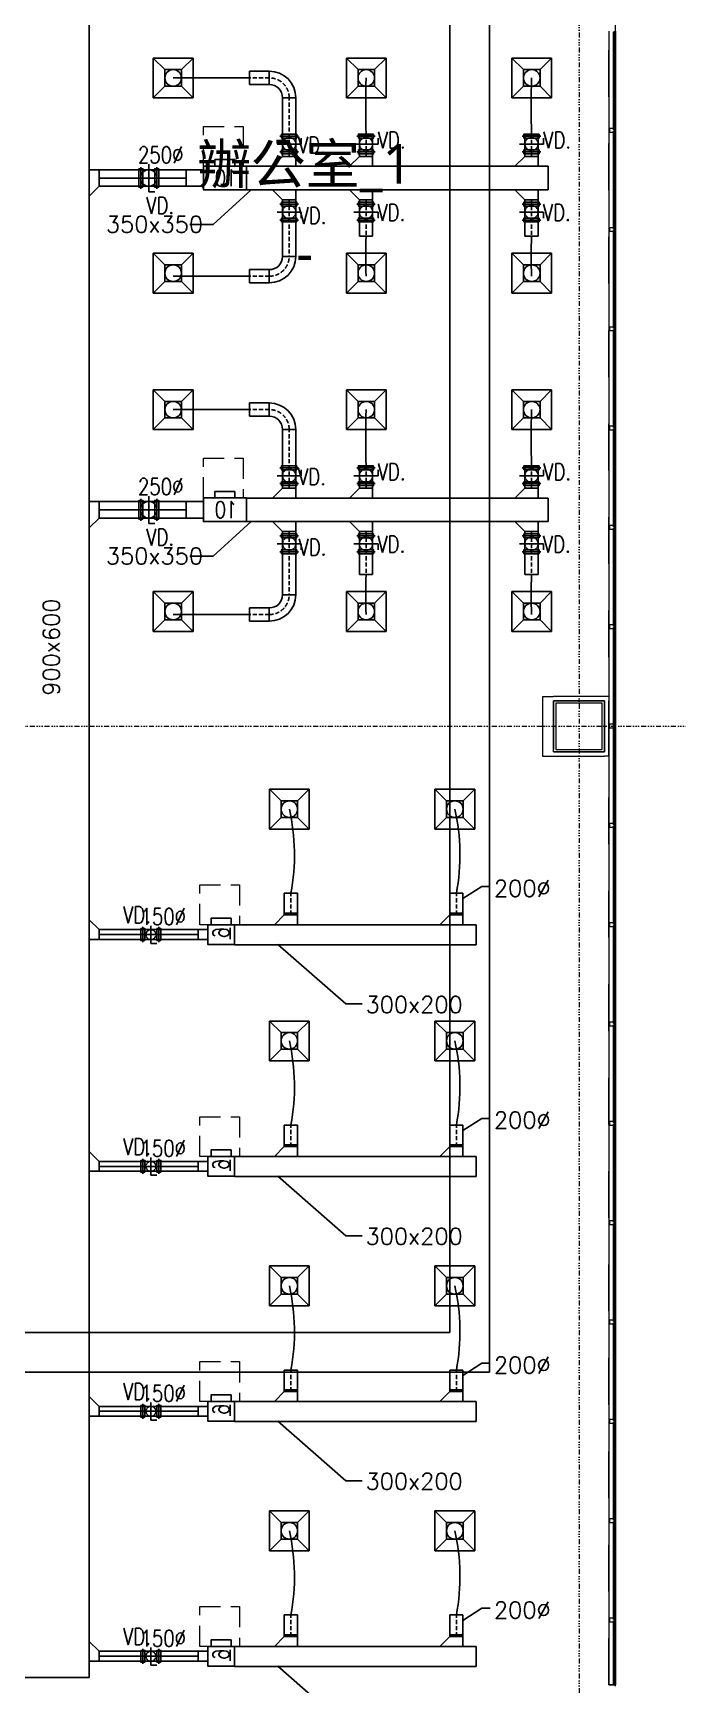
# Model space of a CAD drawing. Extents: x -32000 to 384674, y -29000 to 131250.
# Drawn here: x 253351 to 263095, y 30520 to 55470 of the extents above; entities that cross this region are included whole.
import ezdxf
from ezdxf.enums import TextEntityAlignment as Align

# ---------------------------------------------------------------- set-up
doc = ezdxf.new("R2010")
doc.units = 0
doc.header["$LTSCALE"] = 250
for name, pattern in [('H12PL3$0$JJP_三點線', [0.9, 0.3, -0.15, 0, -0.15, 0, -0.15, 0, -0.15]), ('H12PL3$0$TAI_虛線', [5.644, 2.822, -2.822]), ('XFM2D30-200K$0$20P1-XCM2Q30$0$HIDDEN2', [0.1875, 0.125, -0.0625]), ('XFM2D30-200K$0$HIDDEN', [0.375, 0.25, -0.125])]:
    doc.linetypes.add(name, pattern=pattern)
for name, color, linetype in [('AREA', 1, 'Continuous'), ('H12PL3$0$A-WALL-EX', 252, 'Continuous'), ('H12PL3$0$A-WALL-IN', 252, 'Continuous'), ('H12PL3$0$A-WINDOW', 252, 'Continuous'), ('H12PL3$0$A-ZONE', 252, 'Continuous'), ('H12PL3$0$S-COL', 252, 'Continuous'), ('H12PL3$0$S-GRID', 252, 'Continuous'), ('XFM2D30-200K$0$20P1-XCM2Q30$0$M-HVAC-EQPM', 22, 'Continuous'), ('XFM2D30-200K$0$M-DUCT-DAPR', 3, 'Continuous'), ('XFM2D30-200K$0$M-DUCT-DIFF', 3, 'Continuous'), ('XFM2D30-200K$0$M-DUCT-FLAN', 1, 'Continuous'), ('XFM2D30-200K$0$M-DUCT-FLAN-L', 3, 'Continuous'), ('XFM2D30-200K$0$M-DUCT-FLEX', 3, 'Continuous'), ('XFM2D30-200K$0$M-DUCT-TEXT', 4, 'Continuous'), ('XFM2D30-200K$0$M-DUCT-TEXT-Line', 3, 'Continuous'), ('XFM2D30-200K$0$M-HVAC-DUCT', 3, 'Continuous'), ('XFM2D30-200K$0$M-MAU-DUCT', 150, 'Continuous')]:
    doc.layers.add(name, color=color, linetype=linetype)
doc.styles.add('H12PL3$0$Standard', font='', dxfattribs={"width": 0.8})
doc.styles.add('XFM2D30-200K$0$20P1-XCM2Q30$0$AA-TXT', font='simplex.shx', dxfattribs={"bigfont": 'china.shx'})
doc.styles.add('XFM2D30-200K$0$aa-txt', font='simplex.shx', dxfattribs={"bigfont": 'china.shx'})
doc.styles.get('H12PL3$0$Standard').set_extended_font_data('Microsoft JhengHei')
doc.linetypes.add('XFM2D30-200K$0$BATTING', pattern='A,0.0001,-0.1,[134,ltypeshp.shx,S=0.1,R=0,X=-0.1,Y=0],-0.2,[134,ltypeshp.shx,S=0.1,R=180,X=0.1,Y=0],-0.1', length=0.4001)
doc.dimstyles.new('XFM2D30-200K$0$adim-100', dxfattribs={"dimscale": 100, "dimtxt": 0.25, "dimasz": 0.25, "dimexe": 0.1, "dimexo": 0.5, "dimgap": 0.15, "dimtad": 0, "dimdec": 4, "dimdsep": 46, "dimtxsty": 'XFM2D30-200K$0$aa-txt', "dimcen": 2.5, "dimclrd": 256, "dimclre": 256, "dimclrt": 256, "dimadec": 0, "dimazin": 0, "dimtfac": 1, "dimtdec": 4, "dimtmove": 0, "dimatfit": 3, "dimfxl": 1, "dimtolj": 1, "dimtzin": 0, "dimarcsym": 0})

# ---------------------------------------------------------------- blocks, each defined once
blk = doc.blocks.new('H12PL3')
at = {"layer": 'H12PL3$0$A-WALL-EX', "lineweight": 0, "flags": 128}
blk.add_lwpolyline([(262150, 30500), (262150, 90550)], dxfattribs=at)
blk.add_lwpolyline([(262150, 30500), (262150, 90550)], dxfattribs=at)
at = {"layer": 'H12PL3$0$A-WALL-IN', "lineweight": 0, "flags": 128}
for points in [[(261050, 45450), (261215, 45450)], [(261050, 45450), (261050, 44550)], [(262050, 45450), (261215, 45450)], [(262050, 45450), (262050, 45385)], [(261215, 44615), (261215, 45385)], [(261215, 45385), (261985, 45385)], [(261215, 45385), (261215, 45350)], [(261950, 45385), (261215, 45385)], [(261215, 45350), (261215, 44650)], [(261985, 45385), (261950, 45385)], [(261985, 45385), (261985, 44615)], [(261985, 44650), (261985, 45385)], [(262050, 44550), (262050, 45385)], [(261050, 44550), (261215, 44550)], [(261215, 44615), (261215, 44650)], [(261985, 44615), (261215, 44615)], [(261215, 44615), (261985, 44615)], [(261215, 44550), (261985, 44550)], [(261985, 44615), (261985, 44650)], [(262050, 44550), (261985, 44550)]]:
    blk.add_lwpolyline(points, dxfattribs=at)
at = {"layer": 'H12PL3$0$A-WINDOW', "lineweight": 0}
for p, q in [((262060, 54030), (262060, 53970)), ((262130, 54030), (262060, 54030)), ((262130, 53970), (262060, 53970)), ((262130, 54030), (262130, 53970)), ((262060, 52530), (262060, 52470)), ((262130, 52530), (262060, 52530)), ((262130, 52470), (262060, 52470)), ((262130, 52530), (262130, 52470)), ((262060, 51030), (262060, 50970)), ((262130, 51030), (262060, 51030)), ((262130, 50970), (262060, 50970)), ((262130, 51030), (262130, 50970)), ((262060, 49530), (262060, 49470)), ((262130, 49530), (262060, 49530)), ((262130, 49470), (262060, 49470)), ((262130, 49530), (262130, 49470)), ((262060, 48030), (262060, 47970)), ((262130, 48030), (262060, 48030)), ((262130, 47970), (262060, 47970)), ((262130, 48030), (262130, 47970)), ((262060, 46530), (262060, 46470)), ((262130, 46530), (262060, 46530)), ((262130, 46470), (262060, 46470)), ((262130, 46530), (262130, 46470)), ((262060, 45030), (262060, 44970)), ((262130, 45030), (262060, 45030)), ((262130, 44970), (262060, 44970)), ((262130, 45030), (262130, 44970)), ((262060, 43530), (262060, 43470)), ((262130, 43530), (262060, 43530)), ((262130, 43470), (262060, 43470)), ((262130, 43530), (262130, 43470)), ((262060, 42030), (262060, 41970)), ((262130, 42030), (262060, 42030)), ((262130, 41970), (262060, 41970)), ((262130, 42030), (262130, 41970)), ((262060, 40530), (262060, 40470)), ((262130, 40530), (262060, 40530)), ((262130, 40470), (262060, 40470)), ((262130, 40530), (262130, 40470)), ((262060, 39030), (262060, 38970)), ((262130, 39030), (262060, 39030)), ((262130, 38970), (262060, 38970)), ((262130, 39030), (262130, 38970)), ((262060, 37530), (262060, 37470)), ((262130, 37530), (262060, 37530)), ((262130, 37470), (262060, 37470)), ((262130, 37530), (262130, 37470)), ((262060, 36030), (262060, 35970)), ((262130, 36030), (262060, 36030)), ((262130, 35970), (262060, 35970)), ((262130, 36030), (262130, 35970)), ((262060, 34530), (262060, 34470)), ((262130, 34530), (262060, 34530)), ((262130, 34470), (262060, 34470)), ((262130, 34530), (262130, 34470)), ((262060, 33030), (262060, 32970)), ((262130, 33030), (262060, 33030)), ((262130, 32970), (262060, 32970)), ((262130, 33030), (262130, 32970)), ((262060, 31530), (262060, 31470)), ((262130, 31530), (262060, 31530)), ((262130, 31470), (262060, 31470)), ((262130, 31530), (262130, 31470))]:
    blk.add_line(p, q, dxfattribs=at)
at = {"layer": 'H12PL3$0$A-WINDOW', "linetype": 'H12PL3$0$TAI_虛線', "lineweight": 0, "flags": 128}
for points in [[(262050, 30520), (262050, 31500), (262050, 33000), (262050, 34500), (262050, 36000), (262050, 37500), (262050, 39000), (262050, 40500), (262050, 42000), (262050, 43500), (262050, 45000), (262050, 46500), (262050, 48000), (262050, 49500), (262050, 51000), (262050, 52500), (262050, 54000), (262050, 55500), (262050, 57000), (262050, 58500), (262050, 60000), (262050, 61500), (262050, 63000), (262050, 64500), (262050, 66000), (262050, 67500), (262050, 69000), (262050, 70500), (262050, 72000), (262050, 73500), (262050, 75000), (262050, 76500), (262050, 78000), (262050, 79500), (262050, 81000), (262050, 82500), (262050, 84000), (262050, 85500), (262050, 87000), (262050, 88500), (262050, 90000), (262050, 90450)], [(262150, 30520), (262150, 31500), (262150, 33000), (262150, 34500), (262150, 36000), (262150, 37500), (262150, 39000), (262150, 40500), (262150, 42000), (262150, 43500), (262150, 45000), (262150, 46500), (262150, 48000), (262150, 49500), (262150, 51000), (262150, 52500), (262150, 54000), (262150, 55500), (262150, 57000), (262150, 58500), (262150, 60000), (262150, 61500), (262150, 63000), (262150, 64500), (262150, 66000), (262150, 67500), (262150, 69000), (262150, 70500), (262150, 72000), (262150, 73500), (262150, 75000), (262150, 76500), (262150, 78000), (262150, 79500), (262150, 81000), (262150, 82500), (262150, 84000), (262150, 85500), (262150, 87000), (262150, 88500), (262150, 90000), (262150, 90550)], [(262050, 30520), (262150, 30520)]]:
    blk.add_lwpolyline(points, dxfattribs=at)
at = {"layer": 'H12PL3$0$A-WINDOW', "lineweight": 0, "flags": 128}
for points in [[(262050, 55500), (262050, 54000), (262050, 52500), (262050, 51000), (262050, 49500), (262050, 48000), (262050, 46500), (262050, 45000), (262050, 43500), (262050, 42000), (262050, 40500), (262050, 39000), (262050, 37500), (262050, 36000), (262050, 34500), (262050, 33000), (262050, 31500), (262050, 30520)], [(262140, 30520), (262140, 31500), (262140, 33000), (262140, 34500), (262140, 36000), (262140, 37500), (262140, 39000), (262140, 40500), (262140, 42000), (262140, 43500), (262140, 45000), (262140, 46500), (262140, 48000), (262140, 49500), (262140, 51000), (262140, 52500), (262140, 54000), (262140, 55500)], [(262150, 55500), (262150, 54000), (262150, 52500), (262150, 51000), (262150, 49500), (262150, 48000), (262150, 46500), (262150, 45000), (262150, 43500), (262150, 42000), (262150, 40500), (262150, 39000), (262150, 37500), (262150, 36000), (262150, 34500), (262150, 33000), (262150, 31500), (262150, 30520)], [(262120, 54030), (262120, 55470)], [(262120, 52530), (262120, 53970)], [(262120, 51030), (262120, 52470)], [(262120, 49530), (262120, 50970)], [(262120, 48030), (262120, 49470)], [(262120, 46530), (262120, 47970)], [(262120, 45030), (262120, 46470)], [(262120, 43530), (262120, 44970)], [(262120, 42030), (262120, 43470)], [(262120, 40530), (262120, 41970)], [(262120, 39030), (262120, 40470)], [(262120, 37530), (262120, 38970)], [(262120, 36030), (262120, 37470)], [(262120, 34530), (262120, 35970)], [(262120, 33030), (262120, 34470)], [(262120, 31530), (262120, 32970)], [(262120, 30520), (262120, 31470)], [(262120, 30520), (262050, 30520)], [(262120, 30520), (262140, 30520)], [(262150, 30520), (262140, 30520)]]:
    blk.add_lwpolyline(points, dxfattribs=at)
for points in [[(262140, 54010), (262120, 54010), (262120, 55490), (262140, 55490)], [(262140, 52510), (262120, 52510), (262120, 53990), (262140, 53990)], [(262140, 51010), (262120, 51010), (262120, 52490), (262140, 52490)], [(262140, 49510), (262120, 49510), (262120, 50990), (262140, 50990)], [(262140, 48010), (262120, 48010), (262120, 49490), (262140, 49490)], [(262140, 46510), (262120, 46510), (262120, 47990), (262140, 47990)], [(262140, 45010), (262120, 45010), (262120, 46490), (262140, 46490)], [(262140, 43510), (262120, 43510), (262120, 44990), (262140, 44990)], [(262140, 42010), (262120, 42010), (262120, 43490), (262140, 43490)], [(262140, 40510), (262120, 40510), (262120, 41990), (262140, 41990)], [(262140, 39010), (262120, 39010), (262120, 40490), (262140, 40490)], [(262140, 37510), (262120, 37510), (262120, 38990), (262140, 38990)], [(262140, 36010), (262120, 36010), (262120, 37490), (262140, 37490)], [(262140, 34510), (262120, 34510), (262120, 35990), (262140, 35990)], [(262140, 33010), (262120, 33010), (262120, 34490), (262140, 34490)], [(262140, 31510), (262120, 31510), (262120, 32990), (262140, 32990)], [(262140, 30520), (262120, 30520), (262120, 31490), (262140, 31490)]]:
    blk.add_lwpolyline(points, close=True, dxfattribs=at)
at = {"layer": 'H12PL3$0$S-COL', "lineweight": 0, "flags": 128}
blk.add_lwpolyline([(261250, 44650), (261950, 44650), (261950, 45350), (261250, 45350)], close=True, dxfattribs=at)
at = {"layer": 'H12PL3$0$S-GRID', "linetype": 'H12PL3$0$JJP_三點線', "lineweight": 0}
for p, q in [((261600, 128250), (261600, -28000)), ((-29000, 45000), (289600, 45000))]:
    blk.add_line(p, q, dxfattribs=at)
at = {"layer": 'H12PL3$0$A-ZONE', "style": 'H12PL3$0$Standard'}
for s, p in [('辦公室_1', (257455.43, 53793.45)), ('-', (257455.43, 52449.27))]:
    blk.add_text(s, height=600, dxfattribs=at).set_placement(p, align=Align.TOP_CENTER)
blk = doc.blocks.new('XFM2D30-200K$0$20P1-XCM2Q30$0$VAV 10')
for points in [[(-17.8, 91), (-17.8, 26), (17.8, 26), (17.8, 91)], [(27.8, 73.5), (17.8, 73.5), (17.8, 43.5), (27.8, 43.5)], [(-12.5, 26), (-12.5, 0), (12.5, 0), (12.5, 26)]]:
    blk.add_lwpolyline(points, close=True)
at = {"linetype": 'XFM2D30-200K$0$20P1-XCM2Q30$0$HIDDEN2', "lineweight": 5}
blk.add_lwpolyline([(77.8, 86), (17.8, 86), (17.8, 26), (77.8, 26)], close=True, dxfattribs=at)
at = {"style": 'XFM2D30-200K$0$20P1-XCM2Q30$0$AA-TXT', "width": 0.8}
blk.add_text('10', height=25, rotation=270, dxfattribs=at).set_placement((0, 43.1), align=Align.MIDDLE_RIGHT)
blk = doc.blocks.new('XFM2D30-200K$0$DC-290 3.2')
at = {"layer": 'XFM2D30-200K$0$M-DUCT-DIFF'}
for p, q in [((-30, 30), (-12.5, 12.5)), ((30, 30), (-30, 30)), ((-30, 30), (-30, -30)), ((12.5, 12.5), (30, 30)), ((30, -30), (30, 30)), ((12.5, 12.5), (-12.5, 12.5)), ((-12.5, 12.5), (-12.5, -12.5)), ((12.5, -12.5), (12.5, 12.5)), ((-30, -30), (-12.5, -12.5)), ((-12.5, -12.5), (12.5, -12.5)), ((12.5, -12.5), (30, -30)), ((-30, -30), (30, -30))]:
    blk.add_line(p, q, dxfattribs=at)
blk.add_circle((0, 0), 12.5, dxfattribs=at)
blk = doc.blocks.new('XFM2D30-200K$0$20P1-XCM2Q30$0$VAV-06')
blk.add_line((48.2, 6.8), (48.2, -10))
for points in [[(14.7, -7.5), (14.7, 7.5), (0, 7.5), (0, -7.5)], [(54.7, 15), (54.7, -15), (14.7, -15), (14.7, 15)], [(49.7, -25), (49.7, -15), (19.7, -15), (19.7, -25)]]:
    blk.add_lwpolyline(points, close=True)
at = {"linetype": 'XFM2D30-200K$0$20P1-XCM2Q30$0$HIDDEN2', "lineweight": 5}
blk.add_lwpolyline([(62.2, -75), (62.2, -15), (2.2, -15), (2.2, -75)], close=True, dxfattribs=at)
at = {"style": 'XFM2D30-200K$0$20P1-XCM2Q30$0$AA-TXT', "width": 0.8}
blk.add_text('6', height=25, rotation=90, dxfattribs=at).set_placement((34.3, 5.3, 0), align=Align.MIDDLE_RIGHT)
blk = doc.blocks.new('XFM2D30-200K')
at = {"layer": 'XFM2D30-200K$0$M-DUCT-DAPR', "linetype": 'XFM2D30-200K$0$HIDDEN', "ltscale": 0.25}
for centre, radius in [((257221, 53794, 0), 100), ((258382, 53794, 0), 100), ((260882, 53794, 0), 100), ((257221, 52766, 0), 100), ((258382, 52766, 0), 100), ((260882, 52766, 0), 100), ((257221, 48784, 0), 100), ((258382, 48784, 0), 100), ((260882, 48784, 0), 100), ((257221, 47756, 0), 100), ((258382, 47756, 0), 100), ((260882, 47756, 0), 100), ((255132, 41853, 0), 75), ((255132, 38353, 0), 75), ((255132, 34653, 0), 75), ((255132, 30953, 0), 75)]:
    blk.add_circle(centre, radius, dxfattribs=at)
at = {"layer": 'XFM2D30-200K$0$M-DUCT-FLAN', "elevation": 0}
for points in [[(257336, 53944), (257106, 53944), (257106, 53884), (257336, 53884)], [(257336, 53704), (257106, 53704), (257106, 53644), (257336, 53644)], [(255010, 53140), (255010, 53420), (254950, 53420), (254950, 53140)], [(255010, 53140), (255010, 53420), (254950, 53420), (254950, 53140)], [(255250, 53140), (255250, 53420), (255190, 53420), (255190, 53140)], [(255250, 53140), (255250, 53420), (255190, 53420), (255190, 53140)], [(257336, 52856), (257106, 52856), (257106, 52916), (257336, 52916)], [(257336, 52616), (257106, 52616), (257106, 52676), (257336, 52676)], [(257336, 48934), (257106, 48934), (257106, 48874), (257336, 48874)], [(257336, 48694), (257106, 48694), (257106, 48634), (257336, 48634)], [(255010, 48130), (255010, 48410), (254950, 48410), (254950, 48130)], [(255010, 48130), (255010, 48410), (254950, 48410), (254950, 48130)], [(255250, 48130), (255250, 48410), (255190, 48410), (255190, 48130)], [(255250, 48130), (255250, 48410), (255190, 48410), (255190, 48130)], [(257336, 47846), (257106, 47846), (257106, 47906), (257336, 47906)], [(257336, 47606), (257106, 47606), (257106, 47666), (257336, 47666)], [(255042, 41763), (255042, 41943), (254982, 41943), (254982, 41763)], [(255282, 41763), (255282, 41943), (255222, 41943), (255222, 41763)], [(255042, 38263), (255042, 38443), (254982, 38443), (254982, 38263)], [(255282, 38263), (255282, 38443), (255222, 38443), (255222, 38263)], [(255042, 34563), (255042, 34743), (254982, 34743), (254982, 34563)], [(255282, 34563), (255282, 34743), (255222, 34743), (255222, 34563)], [(255042, 30863), (255042, 31043), (254982, 31043), (254982, 30863)], [(255282, 30863), (255282, 31043), (255222, 31043), (255222, 30863)]]:
    blk.add_lwpolyline(points, close=True, dxfattribs=at)
at = {"layer": 'XFM2D30-200K$0$M-DUCT-FLAN'}
for points in [[(258497, 53944), (258267, 53944), (258267, 53884), (258497, 53884)], [(260997, 53944), (260767, 53944), (260767, 53884), (260997, 53884)], [(258497, 53704), (258267, 53704), (258267, 53644), (258497, 53644)], [(260997, 53704), (260767, 53704), (260767, 53644), (260997, 53644)], [(258497, 52856), (258267, 52856), (258267, 52916), (258497, 52916)], [(260997, 52856), (260767, 52856), (260767, 52916), (260997, 52916)], [(258497, 52616), (258267, 52616), (258267, 52676), (258497, 52676)], [(260997, 52616), (260767, 52616), (260767, 52676), (260997, 52676)], [(258497, 48934), (258267, 48934), (258267, 48874), (258497, 48874)], [(260997, 48934), (260767, 48934), (260767, 48874), (260997, 48874)], [(258497, 48694), (258267, 48694), (258267, 48634), (258497, 48634)], [(260997, 48694), (260767, 48694), (260767, 48634), (260997, 48634)], [(258497, 47846), (258267, 47846), (258267, 47906), (258497, 47906)], [(260997, 47846), (260767, 47846), (260767, 47906), (260997, 47906)], [(258497, 47606), (258267, 47606), (258267, 47666), (258497, 47666)], [(260997, 47606), (260767, 47606), (260767, 47666), (260997, 47666)]]:
    blk.add_lwpolyline(points, close=True, dxfattribs=at)
at = {"layer": 'XFM2D30-200K$0$M-DUCT-FLAN-L'}
for p, q in [((257081, 53914, 0), (257361, 53914, 0)), ((258242, 53914), (258522, 53914)), ((260742, 53914), (261022, 53914)), ((257403, 53794, 0), (257039, 53794, 0)), ((257403, 53794, 0), (257039, 53794, 0)), ((257081, 53674, 0), (257361, 53674, 0)), ((257403, 53794, 0), (257403, 53884, 0)), ((257403, 53794, 0), (257403, 53884, 0)), ((258564, 53794), (258200, 53794)), ((258564, 53794), (258200, 53794)), ((258242, 53674), (258522, 53674)), ((258564, 53794), (258564, 53884)), ((258564, 53794), (258564, 53884)), ((261064, 53794), (260700, 53794)), ((261064, 53794), (260700, 53794)), ((260742, 53674), (261022, 53674)), ((261064, 53794), (261064, 53884)), ((261064, 53794), (261064, 53884)), ((254980, 53445, 0), (254980, 53115)), ((255100, 53073), (255100, 53487, 0)), ((255220, 53445, 0), (255220, 53115)), ((255220, 53445, 0), (255220, 53115)), ((255100, 53073), (255190, 53073)), ((257403, 52766, 0), (257039, 52766, 0)), ((257403, 52766, 0), (257039, 52766, 0)), ((257081, 52886, 0), (257361, 52886, 0)), ((257081, 52646, 0), (257361, 52646, 0)), ((257403, 52766, 0), (257403, 52676, 0)), ((257403, 52766, 0), (257403, 52676, 0)), ((258564, 52766), (258200, 52766)), ((258564, 52766), (258200, 52766)), ((258242, 52886), (258522, 52886)), ((258242, 52646), (258522, 52646)), ((258564, 52766), (258564, 52676)), ((258564, 52766), (258564, 52676)), ((261064, 52766), (260700, 52766)), ((261064, 52766), (260700, 52766)), ((260742, 52886), (261022, 52886)), ((260742, 52646), (261022, 52646)), ((261064, 52766), (261064, 52676)), ((261064, 52766), (261064, 52676)), ((257081, 48904, 0), (257361, 48904, 0)), ((258242, 48904), (258522, 48904)), ((260742, 48904), (261022, 48904)), ((257403, 48784, 0), (257039, 48784, 0)), ((257403, 48784, 0), (257039, 48784, 0)), ((257081, 48664, 0), (257361, 48664, 0)), ((257403, 48784, 0), (257403, 48874, 0)), ((257403, 48784, 0), (257403, 48874, 0)), ((258564, 48784), (258200, 48784)), ((258564, 48784), (258200, 48784)), ((258242, 48664), (258522, 48664)), ((258564, 48784), (258564, 48874)), ((258564, 48784), (258564, 48874)), ((261064, 48784), (260700, 48784)), ((261064, 48784), (260700, 48784)), ((260742, 48664), (261022, 48664)), ((261064, 48784), (261064, 48874)), ((261064, 48784), (261064, 48874)), ((254980, 48435, 0), (254980, 48105)), ((255100, 48063), (255100, 48477, 0)), ((255220, 48435, 0), (255220, 48105)), ((255220, 48435, 0), (255220, 48105)), ((255100, 48063), (255190, 48063)), ((257403, 47756, 0), (257039, 47756, 0)), ((257403, 47756, 0), (257039, 47756, 0)), ((257081, 47876, 0), (257361, 47876, 0)), ((257403, 47756, 0), (257403, 47666, 0)), ((257403, 47756, 0), (257403, 47666, 0)), ((258564, 47756), (258200, 47756)), ((258564, 47756), (258200, 47756)), ((258242, 47876), (258522, 47876)), ((258564, 47756), (258564, 47666)), ((258564, 47756), (258564, 47666)), ((261064, 47756), (260700, 47756)), ((261064, 47756), (260700, 47756)), ((260742, 47876), (261022, 47876)), ((261064, 47756), (261064, 47666)), ((261064, 47756), (261064, 47666)), ((257081, 47636, 0), (257361, 47636, 0)), ((258242, 47636), (258522, 47636)), ((260742, 47636), (261022, 47636)), ((255012, 41968, 0), (255012, 41738, 0)), ((255132, 41721, 0), (255132, 41985, 0)), ((255252, 41968, 0), (255252, 41738, 0)), ((255132, 41721, 0), (255221, 41721, 0)), ((255012, 38468, 0), (255012, 38238, 0)), ((255132, 38221, 0), (255132, 38485, 0)), ((255252, 38468, 0), (255252, 38238, 0)), ((255132, 38221, 0), (255221, 38221, 0)), ((255012, 34768, 0), (255012, 34538, 0)), ((255132, 34521, 0), (255132, 34785, 0)), ((255252, 34768, 0), (255252, 34538, 0)), ((255132, 34521, 0), (255221, 34521, 0)), ((255012, 31068, 0), (255012, 30838, 0)), ((255132, 30821, 0), (255132, 31085, 0)), ((255252, 31068, 0), (255252, 30838, 0)), ((255132, 30821, 0), (255221, 30821, 0))]:
    blk.add_line(p, q, dxfattribs=at)
at = {"layer": 'XFM2D30-200K$0$M-DUCT-FLEX', "linetype": 'XFM2D30-200K$0$BATTING', "ltscale": 0.15}
for centre, radius, start, end in [((256045, 151827), 97035, 269.65954, 270.34046), ((280337, 54365, 0), 21959, 178.8817, 181.1183), ((282837, 54365, 0), 21959, 178.8817, 181.1183), ((269281, 52099, 0), 10903, 178.4129, 181.5871), ((271781, 52099, 0), 10903, 178.4129, 181.5871), ((256045, -45236), 97035, 89.65954, 90.34046), ((256045, 146817), 97035, 269.65954, 270.34046), ((280337, 49355, 0), 21959, 178.8817, 181.1183), ((282837, 49355, 0), 21959, 178.8817, 181.1183), ((269281, 46989, 0), 10903, 178.4129, 181.5871), ((271781, 46989, 0), 10903, 178.4129, 181.5871), ((256045, -50346), 97035, 89.65954, 90.34046), ((254164, 43057), 3137, 349.3543, 12.738), ((256664, 43057), 3137, 349.3543, 12.738), ((254164, 39557), 3137, 349.3543, 12.738), ((256664, 39557), 3137, 349.3543, 12.738), ((254164, 35857), 3137, 349.3543, 12.738), ((256664, 35857), 3137, 349.3543, 12.738), ((254164, 32157), 3137, 349.3543, 12.738), ((256664, 32157), 3137, 349.3543, 12.738)]:
    blk.add_arc(centre, radius, start, end, dxfattribs=at)
at = {"layer": 'XFM2D30-200K$0$M-HVAC-DUCT'}
for p, q in [((254200, 63700), (254200, 30633)), ((256921, 54893, 0), (256621, 54893)), ((256621, 54693, 0), (256621, 54893, 0)), ((256921, 54693, 0), (256921, 54893, 0)), ((256921, 54693, 0), (256621, 54693, 0)), ((257121, 53607), (257121, 54493, 0)), ((257121, 54493, 0), (257321, 54493)), ((257321, 53607, 0), (257321, 54493)), ((258282, 53607, 0), (258282, 53936)), ((258482, 53936, 0), (258282, 53936)), ((258482, 53607), (258482, 53936, 0)), ((260782, 53607, 0), (260782, 53936)), ((260982, 53936, 0), (260782, 53936)), ((260982, 53607), (260982, 53936, 0)), ((254200, 53405, 0), (255665, 53405, 0)), ((254350, 53155), (254350, 53405, 0)), ((254350, 53155), (254350, 53405, 0)), ((256575, 53457, 0), (261133, 53457)), ((257121, 53607, 0), (256971, 53457, 0)), ((257321, 53607, 0), (257121, 53607, 0)), ((257321, 53607, 0), (257321, 53457, 0)), ((258282, 53607, 0), (258132, 53457, 0)), ((258482, 53607, 0), (258282, 53607)), ((258482, 53607), (258482, 53457)), ((260782, 53607, 0), (260632, 53457, 0)), ((260982, 53607, 0), (260782, 53607)), ((260982, 53607), (260982, 53457)), ((261133, 53457), (261133, 53102)), ((254350, 53155), (254200, 53005)), ((254350, 53280), (255665, 53280, 0)), ((254350, 53155, 0), (255665, 53155, 0)), ((261133, 53102), (256575, 53102, 0)), ((257121, 52952, 0), (256971, 53102, 0)), ((257121, 52952), (257121, 52097, 0)), ((257321, 52952, 0), (257121, 52952, 0)), ((257321, 52952, 0), (257321, 53102, 0)), ((257321, 52952, 0), (257321, 52097)), ((258282, 52952, 0), (258132, 53102, 0)), ((258282, 52952, 0), (258282, 52401)), ((258482, 52952, 0), (258282, 52952)), ((258482, 52952), (258482, 53102)), ((258482, 52952), (258482, 52401, 0)), ((260782, 52952, 0), (260632, 53102, 0)), ((260782, 52952, 0), (260782, 52401)), ((260982, 52952, 0), (260782, 52952)), ((260982, 52952), (260982, 53102)), ((260982, 52952), (260982, 52401, 0)), ((258482, 52401, 0), (258282, 52401)), ((260982, 52401, 0), (260782, 52401)), ((256921, 51897, 0), (256621, 51897, 0)), ((256621, 51897, 0), (256621, 51697, 0)), ((256921, 51897, 0), (256921, 51697, 0)), ((257121, 52097, 0), (257321, 52097)), ((256921, 51697, 0), (256621, 51697)), ((256921, 49883, 0), (256621, 49883)), ((256621, 49683, 0), (256621, 49883, 0)), ((256921, 49683, 0), (256621, 49683, 0)), ((256921, 49683, 0), (256921, 49883, 0)), ((257121, 48597), (257121, 49483, 0)), ((257121, 49483, 0), (257321, 49483)), ((257321, 48597, 0), (257321, 49483)), ((258282, 48597, 0), (258282, 48926)), ((258482, 48926, 0), (258282, 48926)), ((258482, 48597), (258482, 48926, 0)), ((260782, 48597, 0), (260782, 48926)), ((260982, 48926, 0), (260782, 48926)), ((260982, 48597), (260982, 48926, 0)), ((256575, 48447, 0), (261133, 48447)), ((257121, 48597, 0), (256971, 48447, 0)), ((257321, 48597, 0), (257121, 48597, 0)), ((257321, 48597, 0), (257321, 48447, 0)), ((258282, 48597, 0), (258132, 48447, 0)), ((258482, 48597, 0), (258282, 48597)), ((258482, 48597), (258482, 48447)), ((260782, 48597, 0), (260632, 48447, 0)), ((260982, 48597, 0), (260782, 48597)), ((260982, 48597), (260982, 48447)), ((261133, 48447), (261133, 48092)), ((254200, 48395, 0), (255665, 48395, 0)), ((254350, 48145), (254350, 48395, 0)), ((254350, 48145), (254350, 48395, 0)), ((254350, 48270), (255665, 48270, 0)), ((254350, 48145), (254200, 47995)), ((254350, 48145, 0), (255665, 48145, 0)), ((261133, 48092), (256575, 48092, 0)), ((257121, 47942, 0), (256971, 48092, 0)), ((257121, 47942), (257121, 46987, 0)), ((257321, 47942, 0), (257121, 47942, 0)), ((257321, 47942, 0), (257321, 48092, 0)), ((257321, 47942, 0), (257321, 46987)), ((258282, 47942, 0), (258132, 48092, 0)), ((258282, 47942, 0), (258282, 47291)), ((258482, 47942, 0), (258282, 47942)), ((258482, 47942), (258482, 48092)), ((258482, 47942), (258482, 47291, 0)), ((260782, 47942, 0), (260632, 48092, 0)), ((260782, 47942, 0), (260782, 47291)), ((260982, 47942, 0), (260782, 47942)), ((260982, 47942), (260982, 48092)), ((260982, 47942), (260982, 47291, 0)), ((258482, 47291, 0), (258282, 47291)), ((260982, 47291, 0), (260782, 47291)), ((257121, 46987, 0), (257321, 46987)), ((256921, 46787, 0), (256621, 46787, 0)), ((256621, 46787, 0), (256621, 46587, 0)), ((256921, 46787, 0), (256921, 46587, 0)), ((256921, 46587, 0), (256621, 46587)), ((257147, 42153, 0), (257147, 42477, 0)), ((257147, 42477, 0), (257347, 42477, 0)), ((257347, 42153, 0), (257347, 42477, 0)), ((259647, 42153, 0), (259647, 42477, 0)), ((259647, 42477, 0), (259847, 42477, 0)), ((259847, 42153, 0), (259847, 42477, 0)), ((257347, 42177, 0), (257147, 42177, 0)), ((259847, 42177, 0), (259647, 42177, 0)), ((254350, 41928), (254200, 42078)), ((254350, 41928), (254350, 41778, 0)), ((254350, 41928, 0), (255847, 41928, 0)), ((254350, 41928), (254350, 41778, 0)), ((256394, 42003, 0), (260047, 42003, 0)), ((257147, 42153, 0), (256997, 42003, 0)), ((257147, 42153, 0), (257347, 42153, 0)), ((257347, 42153, 0), (257347, 42003, 0)), ((259647, 42153, 0), (259497, 42003, 0)), ((259647, 42153, 0), (259847, 42153, 0)), ((259847, 42153, 0), (259847, 42003, 0)), ((260047, 42003, 0), (260047, 41700, 0)), ((254200, 41778, 0), (255847, 41778, 0)), ((254200, 41778, 0), (255847, 41778, 0)), ((255847, 41853, 0), (254350, 41853, 0)), ((254350, 41778, 0), (255847, 41778, 0)), ((256394, 41700, 0), (260047, 41700, 0)), ((257147, 38653, 0), (257147, 38977, 0)), ((257147, 38977, 0), (257347, 38977, 0)), ((257347, 38653, 0), (257347, 38977, 0)), ((259647, 38653, 0), (259647, 38977, 0)), ((259647, 38977, 0), (259847, 38977, 0)), ((259847, 38653, 0), (259847, 38977, 0)), ((257347, 38677, 0), (257147, 38677, 0)), ((259847, 38677, 0), (259647, 38677, 0)), ((254350, 38428), (254200, 38578)), ((254350, 38428), (254350, 38278, 0)), ((254350, 38428, 0), (255847, 38428, 0)), ((254350, 38428), (254350, 38278, 0)), ((256394, 38503, 0), (260047, 38503, 0)), ((257147, 38653, 0), (256997, 38503, 0)), ((257147, 38653, 0), (257347, 38653, 0)), ((257347, 38653, 0), (257347, 38503, 0)), ((259647, 38653, 0), (259497, 38503, 0)), ((259647, 38653, 0), (259847, 38653, 0)), ((259847, 38653, 0), (259847, 38503, 0)), ((260047, 38503, 0), (260047, 38200, 0)), ((254200, 38278, 0), (255847, 38278, 0)), ((254200, 38278, 0), (255847, 38278, 0)), ((255847, 38353, 0), (254350, 38353, 0)), ((254350, 38278, 0), (255847, 38278, 0)), ((256394, 38200, 0), (260047, 38200, 0)), ((257147, 34953, 0), (257147, 35277, 0)), ((257147, 35277, 0), (257347, 35277, 0)), ((257347, 34953, 0), (257347, 35277, 0)), ((259647, 34953, 0), (259647, 35277, 0)), ((259647, 35277, 0), (259847, 35277, 0)), ((259847, 34953, 0), (259847, 35277, 0)), ((257147, 34953, 0), (256997, 34803, 0)), ((257347, 34977, 0), (257147, 34977, 0)), ((257147, 34953, 0), (257347, 34953, 0)), ((257347, 34953, 0), (257347, 34803, 0)), ((259647, 34953, 0), (259497, 34803, 0)), ((259847, 34977, 0), (259647, 34977, 0)), ((259647, 34953, 0), (259847, 34953, 0)), ((259847, 34953, 0), (259847, 34803, 0)), ((254350, 34728), (254200, 34878)), ((254350, 34728), (254350, 34578, 0)), ((254350, 34728, 0), (255847, 34728, 0)), ((254350, 34728), (254350, 34578, 0)), ((256394, 34803, 0), (260047, 34803, 0)), ((260047, 34803, 0), (260047, 34500, 0)), ((254200, 34578, 0), (255847, 34578, 0)), ((254200, 34578, 0), (255847, 34578, 0)), ((255847, 34653, 0), (254350, 34653, 0)), ((254350, 34578, 0), (255847, 34578, 0)), ((256394, 34500, 0), (260047, 34500, 0)), ((257147, 31253, 0), (257147, 31577, 0)), ((257147, 31577, 0), (257347, 31577, 0)), ((257347, 31253, 0), (257347, 31577, 0)), ((259647, 31253, 0), (259647, 31577, 0)), ((259647, 31577, 0), (259847, 31577, 0)), ((259847, 31253, 0), (259847, 31577, 0)), ((257147, 31253, 0), (256997, 31103, 0)), ((257347, 31277, 0), (257147, 31277, 0)), ((257147, 31253, 0), (257347, 31253, 0)), ((257347, 31253, 0), (257347, 31103, 0)), ((259647, 31253, 0), (259497, 31103, 0)), ((259847, 31277, 0), (259647, 31277, 0)), ((259647, 31253, 0), (259847, 31253, 0)), ((259847, 31253, 0), (259847, 31103, 0)), ((254350, 31028), (254200, 31178)), ((254350, 31028), (254350, 30878, 0)), ((254350, 31028, 0), (255847, 31028, 0)), ((254350, 31028), (254350, 30878, 0)), ((255847, 30953, 0), (254350, 30953, 0)), ((256394, 31103, 0), (260047, 31103, 0)), ((260047, 31103, 0), (260047, 30800, 0)), ((254200, 30878, 0), (255847, 30878, 0)), ((254200, 30878, 0), (255847, 30878, 0)), ((254350, 30878, 0), (255847, 30878, 0)), ((256394, 30800, 0), (260047, 30800, 0)), ((254200, 30633, 799), (253100, 30633, 799))]:
    blk.add_line(p, q, dxfattribs=at)
at = {"layer": 'XFM2D30-200K$0$M-HVAC-DUCT', "linetype": 'XFM2D30-200K$0$HIDDEN'}
for p, q in [((256921, 54793, 0), (256621, 54793, 0)), ((257221, 53607), (257221, 54493, 0)), ((258382, 53607, 0), (258382, 53936)), ((260882, 53607, 0), (260882, 53936)), ((257221, 52952), (257221, 52097, 0)), ((258382, 52952, 0), (258382, 52401)), ((260882, 52952, 0), (260882, 52401)), ((256921, 51797, 0), (256621, 51797, 0)), ((256921, 49783, 0), (256621, 49783, 0)), ((257221, 48597), (257221, 49483, 0)), ((258382, 48597, 0), (258382, 48926)), ((260882, 48597, 0), (260882, 48926)), ((257221, 47942), (257221, 46987, 0)), ((258382, 47942, 0), (258382, 47291)), ((260882, 47942, 0), (260882, 47291)), ((256921, 46687, 0), (256621, 46687, 0)), ((257247, 42153, 0), (257247, 42477, 0)), ((259747, 42153, 0), (259747, 42477, 0)), ((257247, 38653, 0), (257247, 38977, 0)), ((259747, 38653, 0), (259747, 38977, 0)), ((257247, 34953, 0), (257247, 35277, 0)), ((259747, 34953, 0), (259747, 35277, 0)), ((257247, 31253, 0), (257247, 31577, 0)), ((259747, 31253, 0), (259747, 31577, 0))]:
    blk.add_line(p, q, dxfattribs=at)
at = {"layer": 'XFM2D30-200K$0$M-HVAC-DUCT'}
for centre in [(255100, 53280), (255100, 48270)]:
    blk.add_circle(centre, 125, dxfattribs=at)
for centre, radius, start, end in [((256921, 54493, 0), 400, 0, 90), ((256921, 54493, 0), 200, 0, 90), ((256921, 52097, 0), 200, 270, 0), ((256921, 52097, 0), 400, 270, 0), ((256921, 49483, 0), 400, 0, 90), ((256921, 49483, 0), 200, 0, 90), ((256921, 46987, 0), 200, 270, 0), ((256921, 46987, 0), 400, 270, 0)]:
    blk.add_arc(centre, radius, start, end, dxfattribs=at)
at = {"layer": 'XFM2D30-200K$0$M-HVAC-DUCT', "linetype": 'XFM2D30-200K$0$HIDDEN'}
for centre, start, end in [((256921, 54493, 0), 0, 90), ((256921, 52097, 0), 270, 0), ((256921, 49483, 0), 0, 90), ((256921, 46987, 0), 270, 0)]:
    blk.add_arc(centre, 300, start, end, dxfattribs=at)
at = {"layer": 'XFM2D30-200K$0$M-MAU-DUCT', "ltscale": 5}
for p, q in [((259650, 35845), (259650, 84571)), ((260250, 35245), (260250, 84571)), ((244220, 35845), (259650, 35845)), ((244820, 35245), (260250, 35245))]:
    blk.add_line(p, q, dxfattribs=at)
at = {"layer": 'XFM2D30-200K$0$20P1-XCM2Q30$0$M-HVAC-EQPM', "xscale": -10, "yscale": 10, "zscale": 10}
for name, p, rotation in [('XFM2D30-200K$0$20P1-XCM2Q30$0$VAV 10', (255665, 53280, 0), 270), ('XFM2D30-200K$0$20P1-XCM2Q30$0$VAV 10', (255665, 48270, 0), 270), ('XFM2D30-200K$0$20P1-XCM2Q30$0$VAV-06', (255847, 41853, 0), 180), ('XFM2D30-200K$0$20P1-XCM2Q30$0$VAV-06', (255847, 38353, 0), 180), ('XFM2D30-200K$0$20P1-XCM2Q30$0$VAV-06', (255847, 34653, 0), 180), ('XFM2D30-200K$0$20P1-XCM2Q30$0$VAV-06', (255847, 30953, 0), 180)]:
    blk.add_blockref(name, p, dxfattribs=dict(at, rotation=rotation))
at = {"layer": 'XFM2D30-200K$0$M-DUCT-DIFF', "yscale": 10, "zscale": 10}
for p, xscale, rotation in [((255468, 54792), 10, 90.00000000000001), ((258386, 54792), 10, 90.00000000000001), ((260886, 54792), 10, 90.00000000000001), ((255468, 51843), 10, 90.00000000000001), ((258386, 51843), 10, 90.00000000000001), ((260886, 51843), 10, 90.00000000000001), ((255468, 49782), 10, 90.00000000000001), ((258386, 49782), 10, 90.00000000000001), ((260886, 49782), 10, 90.00000000000001), ((255468, 46733), 10, 90.00000000000001), ((258386, 46733), 10, 90.00000000000001), ((260886, 46733), 10, 90.00000000000001), ((257224, 43748), -10, 180), ((259724, 43748), -10, 180), ((257224, 40248), -10, 180), ((259724, 40248), -10, 180), ((257224, 36548), -10, 180), ((259724, 36548), -10, 180), ((257224, 32848), -10, 180), ((259724, 32848), -10, 180)]:
    blk.add_blockref('XFM2D30-200K$0$DC-290 3.2', p, dxfattribs=dict(at, xscale=xscale, rotation=rotation))
at = {"layer": 'XFM2D30-200K$0$M-DUCT-TEXT', "style": 'XFM2D30-200K$0$aa-txt', "width": 0.8}
for s, p in [('VD.', (257565, 53779, 0)), ('VD.', (258770, 53854, 0)), ('VD.', (261270, 53854, 0)), ('250%%C', (255280, 53630, 0)), ('VD.', (255273, 52866, 0)), ('VD.', (257574, 52714, 0)), ('VD.', (258765, 52760, 0)), ('VD.', (261265, 52760, 0)), ('VD.', (258770, 48844, 0)), ('VD.', (261270, 48844, 0)), ('250%%C', (255280, 48620, 0)), ('VD.', (257565, 48769, 0)), ('VD.', (255273, 47856, 0)), ('VD.', (257574, 47704, 0)), ('VD.', (258765, 47750, 0)), ('VD.', (261265, 47750, 0)), ('VD.', (254922, 42151, 0)), ('VD.', (254922, 38651, 0)), ('VD.', (254922, 34951, 0)), ('VD.', (254922, 31251, 0))]:
    blk.add_text(s, height=250, dxfattribs=at).set_placement(p, align=Align.MIDDLE)
at = {"layer": 'XFM2D30-200K$0$M-DUCT-TEXT', "style": 'XFM2D30-200K$0$aa-txt'}
for s, p in [('350x350', (254452, 52456)), ('350x350', (254452, 47446)), ('200∅', (260315, 42426, 0)), ('300x200', (258375, 40671, 0)), ('200∅', (260315, 38926, 0)), ('300x200', (258375, 37171, 0)), ('200∅', (260315, 35226, 0)), ('300x200', (258375, 33471, 0)), ('200∅', (260315, 31526, 0))]:
    blk.add_text(s, height=250, dxfattribs=at).set_placement(p)
blk.add_text('900x600', height=250, rotation=90, dxfattribs=at).set_placement((253752, 45461))
at = {"layer": 'XFM2D30-200K$0$M-DUCT-TEXT', "style": 'XFM2D30-200K$0$aa-txt', "width": 0.8}
for p in [(255662, 42125, 0), (255662, 38625, 0), (255662, 34925, 0), (255662, 31225, 0)]:
    blk.add_text('150%%C', height=250, dxfattribs=at).set_placement(p, align=Align.MIDDLE_RIGHT)
at = {"layer": 'XFM2D30-200K$0$M-DUCT-TEXT-Line'}
for points in [[(256646, 53102), (256072, 52578), (255721, 52578)], [(256646, 48092), (256072, 47568), (255721, 47568)], [(259847, 42396, 0), (260134, 42578, 0), (260260, 42578, 0)], [(257050, 41703, 0), (258075, 40805, 0), (258322, 40805, 0)], [(259847, 38896, 0), (260134, 39078, 0), (260260, 39078, 0)], [(257050, 38203, 0), (258075, 37305, 0), (258322, 37305, 0)], [(259847, 35196, 0), (260134, 35378, 0), (260260, 35378, 0)], [(257050, 34503, 0), (258075, 33605, 0), (258322, 33605, 0)], [(259847, 31496, 0), (260134, 31678, 0), (260260, 31678, 0)], [(257050, 30803, 0), (258075, 29905, 0), (258322, 29905, 0)]]:
    blk.add_leader(points, dimstyle='XFM2D30-200K$0$adim-100', override={"dimclrd": 256}, dxfattribs=at)

msp = doc.modelspace()

# ---------------------------------------------------------------- block references
msp.add_blockref('H12PL3', (0, 0))
at = {"layer": 'AREA'}
msp.add_blockref('XFM2D30-200K', (0, 0), dxfattribs=at)

doc.saveas('drawing.dxf')
